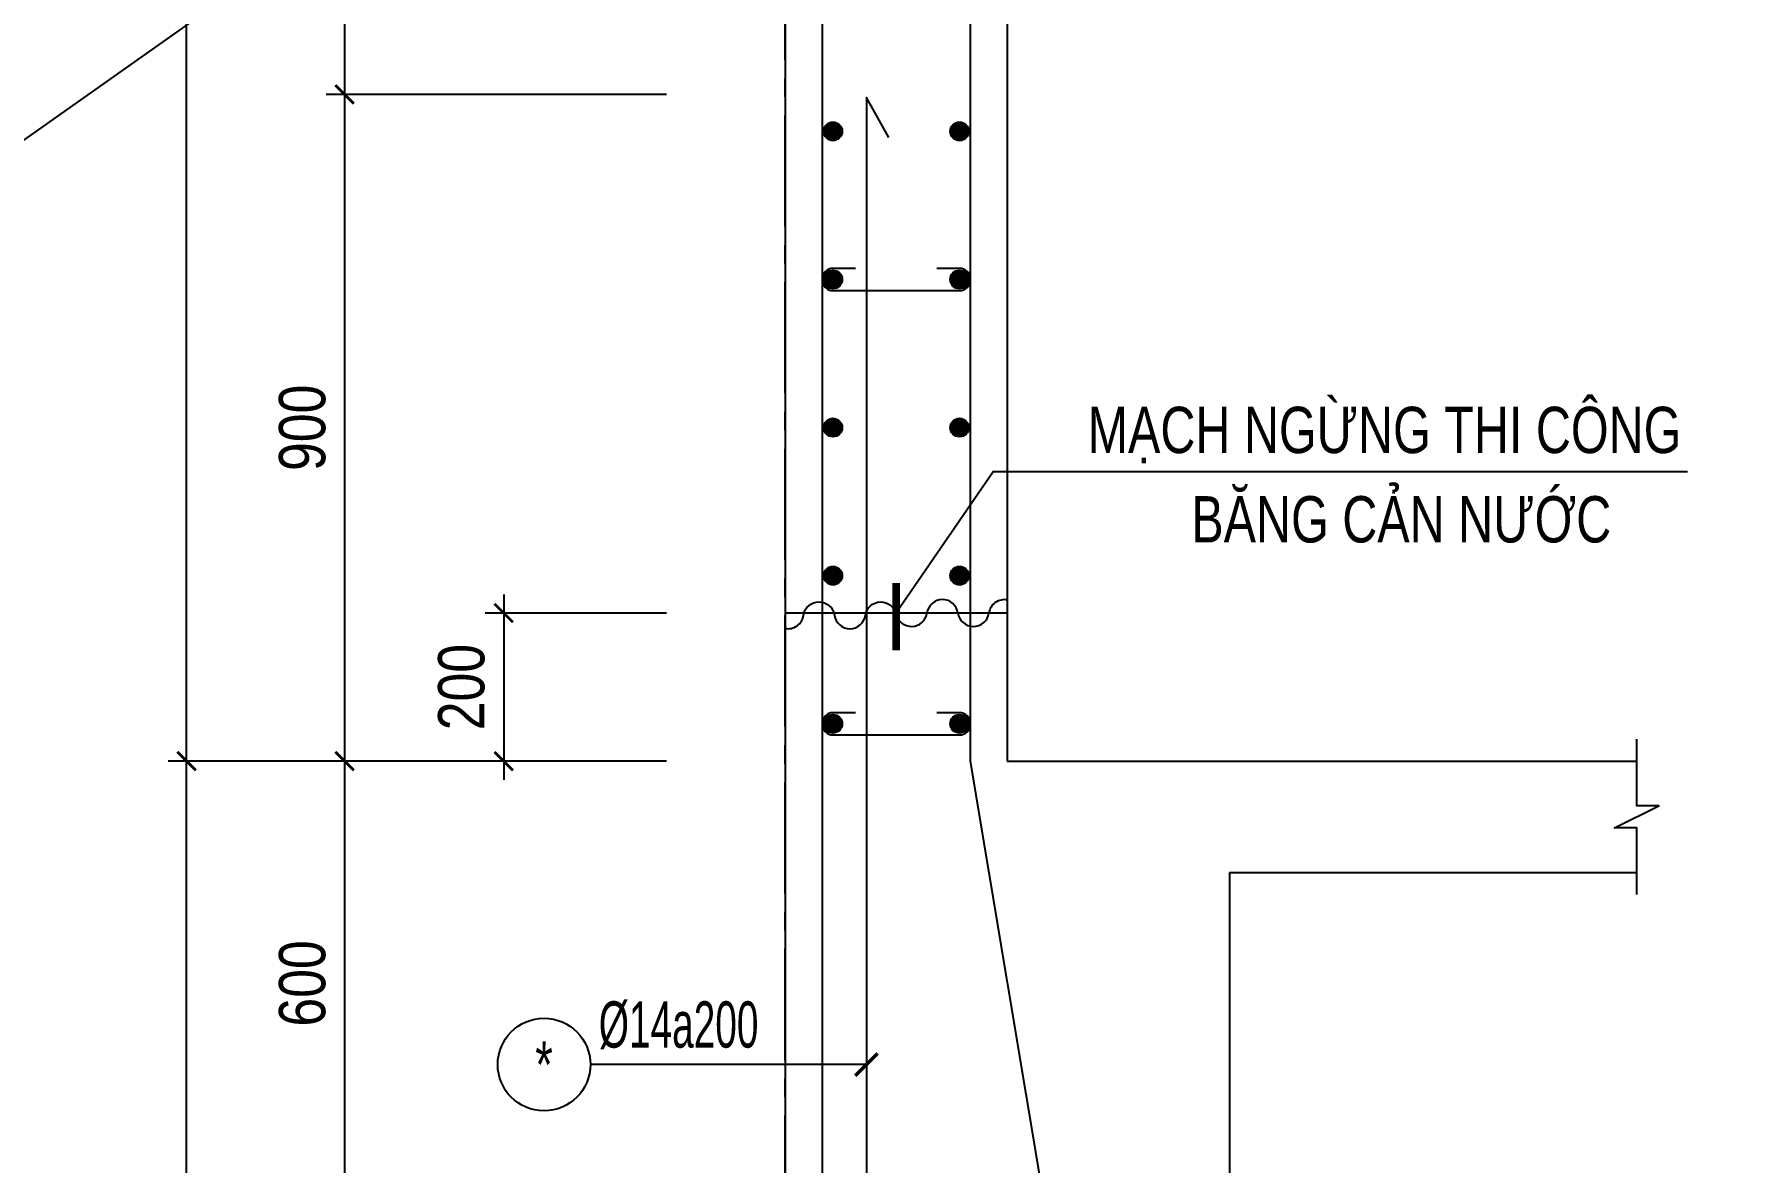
# Model space of a CAD drawing. Extents: x 71 to 2424299, y -14 to 1061502.
# Drawn here: x 1145245 to 1147555, y 530689 to 532213 of the extents above; entities that cross this region are included whole.
import ezdxf
from ezdxf.enums import TextEntityAlignment as Align

# ---------------------------------------------------------------- set-up
doc = ezdxf.new("R2010")
doc.units = 0
doc.header["$LTSCALE"] = 1000
doc.header["$MEASUREMENT"] = 0
doc.header["$PDMODE"] = 3
doc.linetypes.add('CENTER2', pattern=[1.125, 0.75, -0.125, 0.125, -0.125])
doc.layers.get('0').update_dxf_attribs({"linetype": 'CONTINUOUS'})
doc.layers.get('Defpoints').update_dxf_attribs({"linetype": 'CONTINUOUS'})
for name, color, linetype in [('CDC.01.AXIS', 160, 'CENTER2'), ('CDC.02.DIM', 1, 'CONTINUOUS'), ('CDC.03.BORDER', 3, 'CONTINUOUS'), ('CDC.05.STEEL', 4, 'CONTINUOUS'), ('CDC.06.TEXT', 2, 'CONTINUOUS'), ('CDC.11.NOTE', 8, 'CONTINUOUS'), ('CDC.14.STEELNUM', 9, 'CONTINUOUS'), ('KCS_CHI', 1, 'CONTINUOUS')]:
    doc.layers.add(name, color=color, linetype=linetype)
doc.layers.add('KCS_Plotter', color=11, linetype='CONTINUOUS', plot=False)
doc.styles.add('ARIAL', font='arial.ttf', dxfattribs={"width": 0.8})
doc.styles.add('SMTEXT', font='arial.ttf', dxfattribs={"width": 0.7})
doc.dimstyles.new('25', dxfattribs={"dimscale": 25, "dimtxt": 2.5, "dimasz": 1, "dimexe": 1, "dimexo": 0, "dimgap": 1, "dimtad": 1, "dimdec": 0, "dimdsep": 46, "dimtxsty": 'ARIAL', "dimblk": 'ARCHTICK', "dimcen": 1, "dimdle": 1, "dimclrd": 256, "dimclre": 256, "dimclrt": 2, "dimadec": 0, "dimazin": 0, "dimtfac": 0.00072, "dimtdec": 0, "dimtix": 1, "dimtmove": 2, "dimatfit": 3, "dimldrblk": 'ARCHTICK', "dimfxl": 1, "dimtolj": 1, "dimarcsym": 0})

# ---------------------------------------------------------------- blocks, each defined once
blk = doc.blocks.new('_ArchTick')
at = {"color": 0, "linetype": 'ByBlock', "const_width": 0.15}
blk.add_lwpolyline([(-0.5, -0.5), (0.5, 0.5)], dxfattribs=at)
blk = doc.blocks.new('*D233')
at = {"layer": 'CDC.02.DIM', "lineweight": -2, "transparency": 16777216}
for p, q in [((1145663.7, 534806.5), (1145663.7, 532106.5)), ((1146098.5, 534781.5), (1145638.7, 534781.5)), ((1146098.5, 532131.5), (1145638.7, 532131.5))]:
    blk.add_line(p, q, dxfattribs=at)
at = {"layer": 'Defpoints', "color": 0, "transparency": 16777216}
for p in [(1146098.5, 534781.5), (1145663.7, 532131.5), (1146098.5, 532131.5)]:
    blk.add_point(p, dxfattribs=at)
at = {"layer": 'CDC.02.DIM', "lineweight": -2, "transparency": 16777216, "xscale": 25, "yscale": 25, "zscale": 25}
for p, rotation in [((1145663.7, 534781.5), 90), ((1145663.7, 532131.5), 270)]:
    blk.add_blockref('_ArchTick', p, dxfattribs=dict(at, rotation=rotation))
at = {"layer": 'CDC.02.DIM', "color": 2, "transparency": 16777216, "insert": (1145606.8, 533456.5), "char_height": 62.5, "attachment_point": 5, "rotation": 90, "style": 'ARIAL'}
blk.add_mtext('\\A1;2650', dxfattribs=at)
blk = doc.blocks.new('*D234')
at = {"layer": 'CDC.02.DIM', "lineweight": -2, "transparency": 16777216}
for p, q in [((1145663.7, 532156.5), (1145663.7, 531206.5)), ((1146098.5, 532131.5), (1145638.7, 532131.5)), ((1146098.5, 531231.5), (1145638.7, 531231.5))]:
    blk.add_line(p, q, dxfattribs=at)
at = {"layer": 'Defpoints', "color": 0, "transparency": 16777216}
for p in [(1146098.5, 532131.5), (1145663.7, 531231.5), (1146098.5, 531231.5)]:
    blk.add_point(p, dxfattribs=at)
at = {"layer": 'CDC.02.DIM', "lineweight": -2, "transparency": 16777216, "xscale": 25, "yscale": 25, "zscale": 25}
for p, rotation in [((1145663.7, 532131.5), 90), ((1145663.7, 531231.5), 270)]:
    blk.add_blockref('_ArchTick', p, dxfattribs=dict(at, rotation=rotation))
at = {"layer": 'CDC.02.DIM', "color": 2, "transparency": 16777216, "insert": (1145606.8, 531681.5), "char_height": 62.5, "attachment_point": 5, "rotation": 90, "style": 'ARIAL'}
blk.add_mtext('\\A1;900', dxfattribs=at)
blk = doc.blocks.new('*D235')
at = {"layer": 'CDC.02.DIM', "lineweight": -2, "transparency": 16777216}
for p, q in [((1145663.7, 531256.5), (1145663.7, 530606.5)), ((1146098.5, 531231.5), (1145638.7, 531231.5)), ((1146098.5, 530631.5), (1145638.7, 530631.5))]:
    blk.add_line(p, q, dxfattribs=at)
at = {"layer": 'Defpoints', "color": 0, "transparency": 16777216}
for p in [(1146098.5, 531231.5), (1145663.7, 530631.5), (1146098.5, 530631.5)]:
    blk.add_point(p, dxfattribs=at)
at = {"layer": 'CDC.02.DIM', "lineweight": -2, "transparency": 16777216, "xscale": 25, "yscale": 25, "zscale": 25}
for p, rotation in [((1145663.7, 531231.5), 90), ((1145663.7, 530631.5), 270)]:
    blk.add_blockref('_ArchTick', p, dxfattribs=dict(at, rotation=rotation))
at = {"layer": 'CDC.02.DIM', "color": 2, "transparency": 16777216, "insert": (1145606.8, 530931.5), "char_height": 62.5, "attachment_point": 5, "rotation": 90, "style": 'ARIAL'}
blk.add_mtext('\\A1;600', dxfattribs=at)
blk = doc.blocks.new('*D240')
at = {"layer": 'CDC.02.DIM', "lineweight": -2, "transparency": 16777216}
for p, q in [((1145450.4, 527906.5), (1145450.4, 531256.5)), ((1146098.5, 531231.5), (1145425.4, 531231.5)), ((1146098.5, 527931.5), (1145425.4, 527931.5))]:
    blk.add_line(p, q, dxfattribs=at)
at = {"layer": 'Defpoints', "color": 0, "transparency": 16777216}
for p in [(1145450.4, 531231.5), (1146098.5, 531231.5), (1146098.5, 527931.5)]:
    blk.add_point(p, dxfattribs=at)
at = {"layer": 'CDC.02.DIM', "lineweight": -2, "transparency": 16777216, "xscale": 25, "yscale": 25, "zscale": 25}
for p, rotation in [((1145450.4, 531231.5), 90), ((1145450.4, 527931.5), 270)]:
    blk.add_blockref('_ArchTick', p, dxfattribs=dict(at, rotation=rotation))
at = {"layer": 'CDC.02.DIM', "color": 2, "transparency": 16777216, "insert": (1145393.5, 529581.5), "char_height": 62.5, "attachment_point": 5, "rotation": 90, "style": 'ARIAL'}
blk.add_mtext('\\A1;3300', dxfattribs=at)
blk = doc.blocks.new('*D241')
at = {"layer": 'CDC.02.DIM', "lineweight": -2, "transparency": 16777216}
for p, q in [((1145450.4, 531206.5), (1145450.4, 535406.5)), ((1146098.5, 535381.5), (1145425.4, 535381.5)), ((1146098.5, 531231.5), (1145425.4, 531231.5))]:
    blk.add_line(p, q, dxfattribs=at)
at = {"layer": 'Defpoints', "color": 0, "transparency": 16777216}
for p in [(1145450.4, 535381.5), (1146098.5, 535381.5), (1146098.5, 531231.5)]:
    blk.add_point(p, dxfattribs=at)
at = {"layer": 'CDC.02.DIM', "lineweight": -2, "transparency": 16777216, "xscale": 25, "yscale": 25, "zscale": 25}
for p, rotation in [((1145450.4, 535381.5), 90), ((1145450.4, 531231.5), 270)]:
    blk.add_blockref('_ArchTick', p, dxfattribs=dict(at, rotation=rotation))
at = {"layer": 'CDC.02.DIM', "color": 2, "transparency": 16777216, "insert": (1145393.5, 533306.5), "char_height": 62.5, "attachment_point": 5, "rotation": 90, "style": 'ARIAL'}
blk.add_mtext('\\A1;4150', dxfattribs=at)
blk = doc.blocks.new('*D1378')
at = {"layer": 'CDC.02.DIM', "lineweight": -2, "transparency": 16777216}
for p, q in [((1145878.5, 531456.5), (1145878.5, 531206.5)), ((1146098.5, 531431.5), (1145853.5, 531431.5)), ((1146098.5, 531231.5), (1145853.5, 531231.5))]:
    blk.add_line(p, q, dxfattribs=at)
at = {"layer": 'Defpoints', "color": 0, "transparency": 16777216}
for p in [(1146098.5, 531431.5), (1145878.5, 531231.5), (1146098.5, 531231.5)]:
    blk.add_point(p, dxfattribs=at)
at = {"layer": 'CDC.02.DIM', "lineweight": -2, "transparency": 16777216, "xscale": 25, "yscale": 25, "zscale": 25}
for p, rotation in [((1145878.5, 531431.5), 90), ((1145878.5, 531231.5), 270)]:
    blk.add_blockref('_ArchTick', p, dxfattribs=dict(at, rotation=rotation))
at = {"layer": 'CDC.02.DIM', "color": 2, "transparency": 16777216, "insert": (1145821.6, 531331.5), "char_height": 62.5, "attachment_point": 5, "rotation": 90, "style": 'ARIAL'}
blk.add_mtext('\\A1;200', dxfattribs=at)

msp = doc.modelspace()

# ---------------------------------------------------------------- linework, layer by layer
at = {"layer": 'CDC.01.AXIS', "ltscale": 0.2, "elevation": 0}
msp.add_lwpolyline([(1146258.38, 526778.12), (1146258.38, 535545.85)], dxfattribs=at)
at = {"layer": 'CDC.03.BORDER'}
for p, q in [((1146258.38, 535381.45), (1146258.38, 526931.45)), ((1146558.38, 534781.45), (1146558.38, 531231.45)), ((1146558.38, 531231.45), (1147408.09, 531231.45)), ((1146858.38, 531081.45), (1146858.38, 530631.45)), ((1146858.38, 531081.45), (1147408.09, 531081.45))]:
    msp.add_line(p, q, dxfattribs=at)
at = {"layer": 'CDC.05.STEEL', "elevation": 0}
for points in [[(1146508.03, 535331.45), (1146308.38, 535331.45), (1146308.38, 526981.45), (1146583.38, 526981.45)], [(1146508.38, 535265.01), (1146508.38, 531231.45), (1146608.38, 530631.45), (1146608.38, 526993.8), (1146363.48, 526993.8)], [(1146398.28, 532073.22), (1146368.16, 532127.54), (1146368.16, 532127.54), (1146368.16, 529727.54), (1146368.16, 529727.54), (1146398.28, 529781.86)], [(1146558.38, 531431.45), (1146258.38, 531431.45)]]:
    msp.add_lwpolyline(points, dxfattribs=at)
at = {"layer": 'CDC.05.STEEL', "const_width": 12.3, "elevation": 0}
for points in [[(1146322.95, 532075.51, -1), (1146322.95, 532087.81, -1)], [(1146322.95, 532075.51, -1), (1146322.95, 532087.81, -1)], [(1146322.95, 532075.51, -1), (1146322.95, 532087.81, -1)], [(1146322.95, 532075.51, -1), (1146322.95, 532087.81, -1)], [(1146322.95, 532075.51, -1), (1146322.95, 532087.81, -1)], [(1146322.95, 532075.51, -1), (1146322.95, 532087.81, -1)], [(1146322.95, 532075.51, -1), (1146322.95, 532087.81, -1)], [(1146322.95, 532075.51, -1), (1146322.95, 532087.81, -1)], [(1146322.95, 532075.51, -1), (1146322.95, 532087.81, -1)], [(1146322.95, 532075.51, -1), (1146322.95, 532087.81, -1)], [(1146322.95, 532075.51, -1), (1146322.95, 532087.81, -1)], [(1146322.95, 532075.51, -1), (1146322.95, 532087.81, -1)], [(1146322.95, 532075.51, -1), (1146322.95, 532087.81, -1)], [(1146322.95, 532075.51, -1), (1146322.95, 532087.81, -1)], [(1146322.95, 532075.51, -1), (1146322.95, 532087.81, -1)], [(1146322.95, 532075.51, -1), (1146322.95, 532087.81, -1)], [(1146322.95, 532075.51, -1), (1146322.95, 532087.81, -1)], [(1146322.95, 532075.51, -1), (1146322.95, 532087.81, -1)], [(1146322.95, 532075.51, -1), (1146322.95, 532087.81, -1)], [(1146322.95, 532075.51, -1), (1146322.95, 532087.81, -1)], [(1146322.95, 532075.51, -1), (1146322.95, 532087.81, -1)], [(1146322.95, 532075.51, -1), (1146322.95, 532087.81, -1)], [(1146322.95, 532075.51, -1), (1146322.95, 532087.81, -1)], [(1146322.95, 532075.51, -1), (1146322.95, 532087.81, -1)], [(1146493.82, 532075.51, 1), (1146493.82, 532087.81, 1)], [(1146493.82, 532075.51, 1), (1146493.82, 532087.81, 1)], [(1146493.82, 532075.51, 1), (1146493.82, 532087.81, 1)], [(1146493.82, 532075.51, 1), (1146493.82, 532087.81, 1)], [(1146493.82, 532075.51, 1), (1146493.82, 532087.81, 1)], [(1146493.82, 532075.51, 1), (1146493.82, 532087.81, 1)], [(1146493.82, 532075.51, 1), (1146493.82, 532087.81, 1)], [(1146493.82, 532075.51, 1), (1146493.82, 532087.81, 1)], [(1146493.82, 532075.51, 1), (1146493.82, 532087.81, 1)], [(1146493.82, 532075.51, 1), (1146493.82, 532087.81, 1)], [(1146493.82, 532075.51, 1), (1146493.82, 532087.81, 1)], [(1146493.82, 532075.51, 1), (1146493.82, 532087.81, 1)], [(1146493.82, 532075.51, 1), (1146493.82, 532087.81, 1)], [(1146493.82, 532075.51, 1), (1146493.82, 532087.81, 1)], [(1146493.82, 532075.51, 1), (1146493.82, 532087.81, 1)], [(1146493.82, 532075.51, 1), (1146493.82, 532087.81, 1)], [(1146493.82, 532075.51, 1), (1146493.82, 532087.81, 1)], [(1146493.82, 532075.51, 1), (1146493.82, 532087.81, 1)], [(1146493.82, 532075.51, 1), (1146493.82, 532087.81, 1)], [(1146493.82, 532075.51, 1), (1146493.82, 532087.81, 1)], [(1146493.82, 532075.51, 1), (1146493.82, 532087.81, 1)], [(1146493.82, 532075.51, 1), (1146493.82, 532087.81, 1)], [(1146493.82, 532075.51, 1), (1146493.82, 532087.81, 1)], [(1146493.82, 532075.51, 1), (1146493.82, 532087.81, 1)], [(1146322.95, 531875.59, -1), (1146322.95, 531887.9, -1)], [(1146322.95, 531875.59, -1), (1146322.95, 531887.9, -1)], [(1146322.95, 531875.59, -1), (1146322.95, 531887.9, -1)], [(1146322.95, 531875.59, -1), (1146322.95, 531887.9, -1)], [(1146322.95, 531875.59, -1), (1146322.95, 531887.9, -1)], [(1146322.95, 531875.59, -1), (1146322.95, 531887.9, -1)], [(1146322.95, 531875.59, -1), (1146322.95, 531887.9, -1)], [(1146322.95, 531875.59, -1), (1146322.95, 531887.9, -1)], [(1146322.95, 531875.59, -1), (1146322.95, 531887.9, -1)], [(1146322.95, 531875.59, -1), (1146322.95, 531887.9, -1)], [(1146322.95, 531875.59, -1), (1146322.95, 531887.9, -1)], [(1146322.95, 531875.59, -1), (1146322.95, 531887.9, -1)], [(1146322.95, 531875.59, -1), (1146322.95, 531887.9, -1)], [(1146322.95, 531875.59, -1), (1146322.95, 531887.9, -1)], [(1146322.95, 531875.59, -1), (1146322.95, 531887.9, -1)], [(1146322.95, 531875.59, -1), (1146322.95, 531887.9, -1)], [(1146322.95, 531875.59, -1), (1146322.95, 531887.9, -1)], [(1146322.95, 531875.59, -1), (1146322.95, 531887.9, -1)], [(1146322.95, 531875.59, -1), (1146322.95, 531887.9, -1)], [(1146322.95, 531875.59, -1), (1146322.95, 531887.9, -1)], [(1146322.95, 531875.59, -1), (1146322.95, 531887.9, -1)], [(1146322.95, 531875.59, -1), (1146322.95, 531887.9, -1)], [(1146322.95, 531875.59, -1), (1146322.95, 531887.9, -1)], [(1146322.95, 531875.59, -1), (1146322.95, 531887.9, -1)], [(1146493.82, 531875.59, 1), (1146493.82, 531887.9, 1)], [(1146493.82, 531875.59, 1), (1146493.82, 531887.9, 1)], [(1146493.82, 531875.59, 1), (1146493.82, 531887.9, 1)], [(1146493.82, 531875.59, 1), (1146493.82, 531887.9, 1)], [(1146493.82, 531875.59, 1), (1146493.82, 531887.9, 1)], [(1146493.82, 531875.59, 1), (1146493.82, 531887.9, 1)], [(1146493.82, 531875.59, 1), (1146493.82, 531887.9, 1)], [(1146493.82, 531875.59, 1), (1146493.82, 531887.9, 1)], [(1146493.82, 531875.59, 1), (1146493.82, 531887.9, 1)], [(1146493.82, 531875.59, 1), (1146493.82, 531887.9, 1)], [(1146493.82, 531875.59, 1), (1146493.82, 531887.9, 1)], [(1146493.82, 531875.59, 1), (1146493.82, 531887.9, 1)], [(1146493.82, 531875.59, 1), (1146493.82, 531887.9, 1)], [(1146493.82, 531875.59, 1), (1146493.82, 531887.9, 1)], [(1146493.82, 531875.59, 1), (1146493.82, 531887.9, 1)], [(1146493.82, 531875.59, 1), (1146493.82, 531887.9, 1)], [(1146493.82, 531875.59, 1), (1146493.82, 531887.9, 1)], [(1146493.82, 531875.59, 1), (1146493.82, 531887.9, 1)], [(1146493.82, 531875.59, 1), (1146493.82, 531887.9, 1)], [(1146493.82, 531875.59, 1), (1146493.82, 531887.9, 1)], [(1146493.82, 531875.59, 1), (1146493.82, 531887.9, 1)], [(1146493.82, 531875.59, 1), (1146493.82, 531887.9, 1)], [(1146493.82, 531875.59, 1), (1146493.82, 531887.9, 1)], [(1146493.82, 531875.59, 1), (1146493.82, 531887.9, 1)], [(1146322.95, 531675.68, -1), (1146322.95, 531687.98, -1)], [(1146322.95, 531675.68, -1), (1146322.95, 531687.98, -1)], [(1146322.95, 531675.68, -1), (1146322.95, 531687.98, -1)], [(1146322.95, 531675.68, -1), (1146322.95, 531687.98, -1)], [(1146322.95, 531675.68, -1), (1146322.95, 531687.98, -1)], [(1146322.95, 531675.68, -1), (1146322.95, 531687.98, -1)], [(1146322.95, 531675.68, -1), (1146322.95, 531687.98, -1)], [(1146322.95, 531675.68, -1), (1146322.95, 531687.98, -1)], [(1146322.95, 531675.68, -1), (1146322.95, 531687.98, -1)], [(1146322.95, 531675.68, -1), (1146322.95, 531687.98, -1)], [(1146322.95, 531675.68, -1), (1146322.95, 531687.98, -1)], [(1146322.95, 531675.68, -1), (1146322.95, 531687.98, -1)], [(1146322.95, 531675.68, -1), (1146322.95, 531687.98, -1)], [(1146322.95, 531675.68, -1), (1146322.95, 531687.98, -1)], [(1146322.95, 531675.68, -1), (1146322.95, 531687.98, -1)], [(1146322.95, 531675.68, -1), (1146322.95, 531687.98, -1)], [(1146322.95, 531675.68, -1), (1146322.95, 531687.98, -1)], [(1146322.95, 531675.68, -1), (1146322.95, 531687.98, -1)], [(1146322.95, 531675.68, -1), (1146322.95, 531687.98, -1)], [(1146322.95, 531675.68, -1), (1146322.95, 531687.98, -1)], [(1146322.95, 531675.68, -1), (1146322.95, 531687.98, -1)], [(1146322.95, 531675.68, -1), (1146322.95, 531687.98, -1)], [(1146322.95, 531675.68, -1), (1146322.95, 531687.98, -1)], [(1146322.95, 531675.68, -1), (1146322.95, 531687.98, -1)], [(1146493.82, 531675.68, 1), (1146493.82, 531687.98, 1)], [(1146493.82, 531675.68, 1), (1146493.82, 531687.98, 1)], [(1146493.82, 531675.68, 1), (1146493.82, 531687.98, 1)], [(1146493.82, 531675.68, 1), (1146493.82, 531687.98, 1)], [(1146493.82, 531675.68, 1), (1146493.82, 531687.98, 1)], [(1146493.82, 531675.68, 1), (1146493.82, 531687.98, 1)], [(1146493.82, 531675.68, 1), (1146493.82, 531687.98, 1)], [(1146493.82, 531675.68, 1), (1146493.82, 531687.98, 1)], [(1146493.82, 531675.68, 1), (1146493.82, 531687.98, 1)], [(1146493.82, 531675.68, 1), (1146493.82, 531687.98, 1)], [(1146493.82, 531675.68, 1), (1146493.82, 531687.98, 1)], [(1146493.82, 531675.68, 1), (1146493.82, 531687.98, 1)], [(1146493.82, 531675.68, 1), (1146493.82, 531687.98, 1)], [(1146493.82, 531675.68, 1), (1146493.82, 531687.98, 1)], [(1146493.82, 531675.68, 1), (1146493.82, 531687.98, 1)], [(1146493.82, 531675.68, 1), (1146493.82, 531687.98, 1)], [(1146493.82, 531675.68, 1), (1146493.82, 531687.98, 1)], [(1146493.82, 531675.68, 1), (1146493.82, 531687.98, 1)], [(1146493.82, 531675.68, 1), (1146493.82, 531687.98, 1)], [(1146493.82, 531675.68, 1), (1146493.82, 531687.98, 1)], [(1146493.82, 531675.68, 1), (1146493.82, 531687.98, 1)], [(1146493.82, 531675.68, 1), (1146493.82, 531687.98, 1)], [(1146493.82, 531675.68, 1), (1146493.82, 531687.98, 1)], [(1146493.82, 531675.68, 1), (1146493.82, 531687.98, 1)], [(1146322.95, 531475.76, -1), (1146322.95, 531488.06, -1)], [(1146322.95, 531475.76, -1), (1146322.95, 531488.06, -1)], [(1146322.95, 531475.76, -1), (1146322.95, 531488.06, -1)], [(1146322.95, 531475.76, -1), (1146322.95, 531488.06, -1)], [(1146322.95, 531475.76, -1), (1146322.95, 531488.06, -1)], [(1146322.95, 531475.76, -1), (1146322.95, 531488.06, -1)], [(1146322.95, 531475.76, -1), (1146322.95, 531488.06, -1)], [(1146322.95, 531475.76, -1), (1146322.95, 531488.06, -1)], [(1146322.95, 531475.76, -1), (1146322.95, 531488.06, -1)], [(1146322.95, 531475.76, -1), (1146322.95, 531488.06, -1)], [(1146322.95, 531475.76, -1), (1146322.95, 531488.06, -1)], [(1146322.95, 531475.76, -1), (1146322.95, 531488.06, -1)], [(1146322.95, 531475.76, -1), (1146322.95, 531488.06, -1)], [(1146322.95, 531475.76, -1), (1146322.95, 531488.06, -1)], [(1146322.95, 531475.76, -1), (1146322.95, 531488.06, -1)], [(1146322.95, 531475.76, -1), (1146322.95, 531488.06, -1)], [(1146322.95, 531475.76, -1), (1146322.95, 531488.06, -1)], [(1146322.95, 531475.76, -1), (1146322.95, 531488.06, -1)], [(1146322.95, 531475.76, -1), (1146322.95, 531488.06, -1)], [(1146322.95, 531475.76, -1), (1146322.95, 531488.06, -1)], [(1146322.95, 531475.76, -1), (1146322.95, 531488.06, -1)], [(1146322.95, 531475.76, -1), (1146322.95, 531488.06, -1)], [(1146322.95, 531475.76, -1), (1146322.95, 531488.06, -1)], [(1146322.95, 531475.76, -1), (1146322.95, 531488.06, -1)], [(1146493.82, 531475.76, 1), (1146493.82, 531488.06, 1)], [(1146493.82, 531475.76, 1), (1146493.82, 531488.06, 1)], [(1146493.82, 531475.76, 1), (1146493.82, 531488.06, 1)], [(1146493.82, 531475.76, 1), (1146493.82, 531488.06, 1)], [(1146493.82, 531475.76, 1), (1146493.82, 531488.06, 1)], [(1146493.82, 531475.76, 1), (1146493.82, 531488.06, 1)], [(1146493.82, 531475.76, 1), (1146493.82, 531488.06, 1)], [(1146493.82, 531475.76, 1), (1146493.82, 531488.06, 1)], [(1146493.82, 531475.76, 1), (1146493.82, 531488.06, 1)], [(1146493.82, 531475.76, 1), (1146493.82, 531488.06, 1)], [(1146493.82, 531475.76, 1), (1146493.82, 531488.06, 1)], [(1146493.82, 531475.76, 1), (1146493.82, 531488.06, 1)], [(1146493.82, 531475.76, 1), (1146493.82, 531488.06, 1)], [(1146493.82, 531475.76, 1), (1146493.82, 531488.06, 1)], [(1146493.82, 531475.76, 1), (1146493.82, 531488.06, 1)], [(1146493.82, 531475.76, 1), (1146493.82, 531488.06, 1)], [(1146493.82, 531475.76, 1), (1146493.82, 531488.06, 1)], [(1146493.82, 531475.76, 1), (1146493.82, 531488.06, 1)], [(1146493.82, 531475.76, 1), (1146493.82, 531488.06, 1)], [(1146493.82, 531475.76, 1), (1146493.82, 531488.06, 1)], [(1146493.82, 531475.76, 1), (1146493.82, 531488.06, 1)], [(1146493.82, 531475.76, 1), (1146493.82, 531488.06, 1)], [(1146493.82, 531475.76, 1), (1146493.82, 531488.06, 1)], [(1146493.82, 531475.76, 1), (1146493.82, 531488.06, 1)], [(1146322.95, 531275.84, -1), (1146322.95, 531288.15, -1)], [(1146322.95, 531275.84, -1), (1146322.95, 531288.15, -1)], [(1146322.95, 531275.84, -1), (1146322.95, 531288.15, -1)], [(1146322.95, 531275.84, -1), (1146322.95, 531288.15, -1)], [(1146322.95, 531275.84, -1), (1146322.95, 531288.15, -1)], [(1146322.95, 531275.84, -1), (1146322.95, 531288.15, -1)], [(1146322.95, 531275.84, -1), (1146322.95, 531288.15, -1)], [(1146322.95, 531275.84, -1), (1146322.95, 531288.15, -1)], [(1146322.95, 531275.84, -1), (1146322.95, 531288.15, -1)], [(1146322.95, 531275.84, -1), (1146322.95, 531288.15, -1)], [(1146322.95, 531275.84, -1), (1146322.95, 531288.15, -1)], [(1146322.95, 531275.84, -1), (1146322.95, 531288.15, -1)], [(1146322.95, 531275.84, -1), (1146322.95, 531288.15, -1)], [(1146322.95, 531275.84, -1), (1146322.95, 531288.15, -1)], [(1146322.95, 531275.84, -1), (1146322.95, 531288.15, -1)], [(1146322.95, 531275.84, -1), (1146322.95, 531288.15, -1)], [(1146322.95, 531275.84, -1), (1146322.95, 531288.15, -1)], [(1146322.95, 531275.84, -1), (1146322.95, 531288.15, -1)], [(1146322.95, 531275.84, -1), (1146322.95, 531288.15, -1)], [(1146322.95, 531275.84, -1), (1146322.95, 531288.15, -1)], [(1146322.95, 531275.84, -1), (1146322.95, 531288.15, -1)], [(1146322.95, 531275.84, -1), (1146322.95, 531288.15, -1)], [(1146322.95, 531275.84, -1), (1146322.95, 531288.15, -1)], [(1146322.95, 531275.84, -1), (1146322.95, 531288.15, -1)], [(1146493.82, 531275.84, 1), (1146493.82, 531288.15, 1)], [(1146493.82, 531275.84, 1), (1146493.82, 531288.15, 1)], [(1146493.82, 531275.84, 1), (1146493.82, 531288.15, 1)], [(1146493.82, 531275.84, 1), (1146493.82, 531288.15, 1)], [(1146493.82, 531275.84, 1), (1146493.82, 531288.15, 1)], [(1146493.82, 531275.84, 1), (1146493.82, 531288.15, 1)], [(1146493.82, 531275.84, 1), (1146493.82, 531288.15, 1)], [(1146493.82, 531275.84, 1), (1146493.82, 531288.15, 1)], [(1146493.82, 531275.84, 1), (1146493.82, 531288.15, 1)], [(1146493.82, 531275.84, 1), (1146493.82, 531288.15, 1)], [(1146493.82, 531275.84, 1), (1146493.82, 531288.15, 1)], [(1146493.82, 531275.84, 1), (1146493.82, 531288.15, 1)], [(1146493.82, 531275.84, 1), (1146493.82, 531288.15, 1)], [(1146493.82, 531275.84, 1), (1146493.82, 531288.15, 1)], [(1146493.82, 531275.84, 1), (1146493.82, 531288.15, 1)], [(1146493.82, 531275.84, 1), (1146493.82, 531288.15, 1)], [(1146493.82, 531275.84, 1), (1146493.82, 531288.15, 1)], [(1146493.82, 531275.84, 1), (1146493.82, 531288.15, 1)], [(1146493.82, 531275.84, 1), (1146493.82, 531288.15, 1)], [(1146493.82, 531275.84, 1), (1146493.82, 531288.15, 1)], [(1146493.82, 531275.84, 1), (1146493.82, 531288.15, 1)], [(1146493.82, 531275.84, 1), (1146493.82, 531288.15, 1)], [(1146493.82, 531275.84, 1), (1146493.82, 531288.15, 1)], [(1146493.82, 531275.84, 1), (1146493.82, 531288.15, 1)]]:
    msp.add_lwpolyline(points, format="xyb", close=True, dxfattribs=at)
at = {"layer": 'CDC.05.STEEL', "elevation": 0}
for points in [[(1146353.38, 531896.67), (1146323.38, 531896.67, 1), (1146323.38, 531866.67), (1146493.38, 531866.67, 1), (1146493.38, 531896.67), (1146463.38, 531896.67)], [(1146353.38, 531296.92), (1146323.38, 531296.92, 1), (1146323.38, 531266.92), (1146493.38, 531266.92, 1), (1146493.38, 531296.92), (1146463.38, 531296.92)]]:
    msp.add_lwpolyline(points, format="xyb", dxfattribs=at)
at = {"layer": 'CDC.05.STEEL'}
for centre in [(1146322.95, 532081.66), (1146322.95, 532081.66), (1146322.95, 532081.66), (1146322.95, 532081.66), (1146322.95, 532081.66), (1146322.95, 532081.66), (1146322.95, 532081.66), (1146322.95, 532081.66), (1146322.95, 532081.66), (1146322.95, 532081.66), (1146322.95, 532081.66), (1146322.95, 532081.66), (1146322.95, 532081.66), (1146322.95, 532081.66), (1146322.95, 532081.66), (1146322.95, 532081.66), (1146322.95, 532081.66), (1146322.95, 532081.66), (1146322.95, 532081.66), (1146322.95, 532081.66), (1146322.95, 532081.66), (1146322.95, 532081.66), (1146322.95, 532081.66), (1146322.95, 532081.66), (1146493.82, 532081.66), (1146493.82, 532081.66), (1146493.82, 532081.66), (1146493.82, 532081.66), (1146493.82, 532081.66), (1146493.82, 532081.66), (1146493.82, 532081.66), (1146493.82, 532081.66), (1146493.82, 532081.66), (1146493.82, 532081.66), (1146493.82, 532081.66), (1146493.82, 532081.66), (1146493.82, 532081.66), (1146493.82, 532081.66), (1146493.82, 532081.66), (1146493.82, 532081.66), (1146493.82, 532081.66), (1146493.82, 532081.66), (1146493.82, 532081.66), (1146493.82, 532081.66), (1146493.82, 532081.66), (1146493.82, 532081.66), (1146493.82, 532081.66), (1146493.82, 532081.66), (1146322.95, 531881.74), (1146322.95, 531881.74), (1146322.95, 531881.74), (1146322.95, 531881.74), (1146322.95, 531881.74), (1146322.95, 531881.74), (1146322.95, 531881.74), (1146322.95, 531881.74), (1146322.95, 531881.74), (1146322.95, 531881.74), (1146322.95, 531881.74), (1146322.95, 531881.74), (1146322.95, 531881.74), (1146322.95, 531881.74), (1146322.95, 531881.74), (1146322.95, 531881.74), (1146322.95, 531881.74), (1146322.95, 531881.74), (1146322.95, 531881.74), (1146322.95, 531881.74), (1146322.95, 531881.74), (1146322.95, 531881.74), (1146322.95, 531881.74), (1146322.95, 531881.74), (1146493.82, 531881.74), (1146493.82, 531881.74), (1146493.82, 531881.74), (1146493.82, 531881.74), (1146493.82, 531881.74), (1146493.82, 531881.74), (1146493.82, 531881.74), (1146493.82, 531881.74), (1146493.82, 531881.74), (1146493.82, 531881.74), (1146493.82, 531881.74), (1146493.82, 531881.74), (1146493.82, 531881.74), (1146493.82, 531881.74), (1146493.82, 531881.74), (1146493.82, 531881.74), (1146493.82, 531881.74), (1146493.82, 531881.74), (1146493.82, 531881.74), (1146493.82, 531881.74), (1146493.82, 531881.74), (1146493.82, 531881.74), (1146493.82, 531881.74), (1146493.82, 531881.74), (1146322.95, 531681.83), (1146322.95, 531681.83), (1146322.95, 531681.83), (1146322.95, 531681.83), (1146322.95, 531681.83), (1146322.95, 531681.83), (1146322.95, 531681.83), (1146322.95, 531681.83), (1146322.95, 531681.83), (1146322.95, 531681.83), (1146322.95, 531681.83), (1146322.95, 531681.83), (1146322.95, 531681.83), (1146322.95, 531681.83), (1146322.95, 531681.83), (1146322.95, 531681.83), (1146322.95, 531681.83), (1146322.95, 531681.83), (1146322.95, 531681.83), (1146322.95, 531681.83), (1146322.95, 531681.83), (1146322.95, 531681.83), (1146322.95, 531681.83), (1146322.95, 531681.83), (1146493.82, 531681.83), (1146493.82, 531681.83), (1146493.82, 531681.83), (1146493.82, 531681.83), (1146493.82, 531681.83), (1146493.82, 531681.83), (1146493.82, 531681.83), (1146493.82, 531681.83), (1146493.82, 531681.83), (1146493.82, 531681.83), (1146493.82, 531681.83), (1146493.82, 531681.83), (1146493.82, 531681.83), (1146493.82, 531681.83), (1146493.82, 531681.83), (1146493.82, 531681.83), (1146493.82, 531681.83), (1146493.82, 531681.83), (1146493.82, 531681.83), (1146493.82, 531681.83), (1146493.82, 531681.83), (1146493.82, 531681.83), (1146493.82, 531681.83), (1146493.82, 531681.83), (1146322.95, 531481.91), (1146322.95, 531481.91), (1146322.95, 531481.91), (1146322.95, 531481.91), (1146322.95, 531481.91), (1146322.95, 531481.91), (1146322.95, 531481.91), (1146322.95, 531481.91), (1146322.95, 531481.91), (1146322.95, 531481.91), (1146322.95, 531481.91), (1146322.95, 531481.91), (1146322.95, 531481.91), (1146322.95, 531481.91), (1146322.95, 531481.91), (1146322.95, 531481.91), (1146322.95, 531481.91), (1146322.95, 531481.91), (1146322.95, 531481.91), (1146322.95, 531481.91), (1146322.95, 531481.91), (1146322.95, 531481.91), (1146322.95, 531481.91), (1146322.95, 531481.91), (1146493.82, 531481.91), (1146493.82, 531481.91), (1146493.82, 531481.91), (1146493.82, 531481.91), (1146493.82, 531481.91), (1146493.82, 531481.91), (1146493.82, 531481.91), (1146493.82, 531481.91), (1146493.82, 531481.91), (1146493.82, 531481.91), (1146493.82, 531481.91), (1146493.82, 531481.91), (1146493.82, 531481.91), (1146493.82, 531481.91), (1146493.82, 531481.91), (1146493.82, 531481.91), (1146493.82, 531481.91), (1146493.82, 531481.91), (1146493.82, 531481.91), (1146493.82, 531481.91), (1146493.82, 531481.91), (1146493.82, 531481.91), (1146493.82, 531481.91), (1146493.82, 531481.91), (1146322.95, 531282), (1146322.95, 531282), (1146322.95, 531282), (1146322.95, 531282), (1146322.95, 531282), (1146322.95, 531282), (1146322.95, 531282), (1146322.95, 531282), (1146322.95, 531282), (1146322.95, 531282), (1146322.95, 531282), (1146322.95, 531282), (1146322.95, 531282), (1146322.95, 531282), (1146322.95, 531282), (1146322.95, 531282), (1146322.95, 531282), (1146322.95, 531282), (1146322.95, 531282), (1146322.95, 531282), (1146322.95, 531282), (1146322.95, 531282), (1146322.95, 531282), (1146322.95, 531282), (1146493.82, 531282), (1146493.82, 531282), (1146493.82, 531282), (1146493.82, 531282), (1146493.82, 531282), (1146493.82, 531282), (1146493.82, 531282), (1146493.82, 531282), (1146493.82, 531282), (1146493.82, 531282), (1146493.82, 531282), (1146493.82, 531282), (1146493.82, 531282), (1146493.82, 531282), (1146493.82, 531282), (1146493.82, 531282), (1146493.82, 531282), (1146493.82, 531282), (1146493.82, 531282), (1146493.82, 531282), (1146493.82, 531282), (1146493.82, 531282), (1146493.82, 531282), (1146493.82, 531282)]:
    msp.add_circle(centre, 12.53, dxfattribs=at)
at = {"layer": 'CDC.11.NOTE'}
msp.add_line((1146368.16, 530821.97), (1145995.49, 530821.97), dxfattribs=at)
at = {"layer": 'CDC.11.NOTE', "elevation": 0}
for points in [[(1146407.95, 531431.45), (1146539.5, 531622.43), (1147476.73, 531622.43)], [(1147408.09, 531051.45), (1147408.09, 531141.45), (1147378.09, 531141.45), (1147438.09, 531171.45), (1147408.09, 531171.45), (1147408.09, 531261.45)]]:
    msp.add_lwpolyline(points, dxfattribs=at)
msp.add_lwpolyline([(1146258.38, 531410.7, 0.4269187), (1146283.2, 531428.44, -0.8660311), (1146325, 531428.44, 0.8660311), (1146366.81, 531428.44, -0.8393568), (1146408.38, 531429.72)], format="xyb", dxfattribs=at)
at = {"layer": 'CDC.11.NOTE'}
for centre, start, end in [((1146470.86, 531428.44), 8.21283, 171.78717), ((1146554.47, 531428.44), 79.31299, 171.78717), ((1146429.06, 531434.47), 191.75258, 351.78717), ((1146512.66, 531434.47), 188.21283, 351.78717)]:
    msp.add_arc(centre, 21.12, start, end, dxfattribs=at)
at = {"layer": 'CDC.14.STEELNUM'}
msp.add_circle((1145932.99, 530821.97), 62.5, dxfattribs=at)
at = {"layer": 'KCS_CHI', "const_width": 10, "elevation": 0}
msp.add_lwpolyline([(1146408.38, 531471.93), (1146408.38, 531381.1)], dxfattribs=at)
at = {"layer": 'KCS_Plotter'}
msp.add_line((1151229.55, 536307.16), (1130204.55, 521457.16), dxfattribs=at)

# ---------------------------------------------------------------- block references
at = {"layer": 'KCS_CHI', "ltscale": 0.5, "xscale": 30, "yscale": 30, "zscale": 30, "rotation": 180}
msp.add_blockref('_ArchTick', (1146368.16, 530821.97), dxfattribs=at)

# ---------------------------------------------------------------- texts
at = {"layer": 'CDC.06.TEXT'}
for s, style, width, p in [('MẠCH NGỪNG THI CÔNG', 'SMTEXT', 0.75, (1146666.79, 531647.37)), ('BĂNG CẢN NƯỚC', 'SMTEXT', 0.75, (1146806.83, 531526.76)), ('%%C14a200', 'ARIAL', 0.6, (1146006.9, 530844.85))]:
    msp.add_text(s, height=62.5, dxfattribs=dict(at, style=style, width=width)).set_placement(p)
at = {"layer": 'CDC.14.STEELNUM', "style": 'ARIAL', "width": 0.7}
msp.add_text('*', height=62.5, dxfattribs=at).set_placement((1145932.99, 530821.97), align=Align.MIDDLE_CENTER)

# ---------------------------------------------------------------- dimensions: what is measured, and where the dimension line sits
at = {"layer": 'CDC.02.DIM'}
for base, p1, p2, picture, middle in [((1145450.39, 535381.45), (1146098.51, 531231.45), (1146098.51, 535381.45), '*D241', (1145393.48, 533306.45)), ((1145663.68, 532131.45), (1146098.51, 534781.45), (1146098.51, 532131.45), '*D233', (1145606.77, 533456.45)), ((1145663.68, 531231.45), (1146098.51, 532131.45), (1146098.51, 531231.45), '*D234', (1145606.77, 531681.45)), ((1145878.51, 531231.45), (1146098.51, 531431.45), (1146098.51, 531231.45), '*D1378', (1145821.6, 531331.45)), ((1145450.39, 531231.45), (1146098.51, 527931.45), (1146098.51, 531231.45), '*D240', (1145393.46, 529581.45)), ((1145663.68, 530631.45), (1146098.51, 531231.45), (1146098.51, 530631.45), '*D235', (1145606.77, 530931.45))]:
    dim = msp.add_linear_dim(base=base, p1=p1, p2=p2, angle=90, dimstyle='25', dxfattribs=at)
    dim.commit()
    dim.dimension.update_dxf_attribs({"geometry": picture, "text_midpoint": middle})

doc.saveas('drawing.dxf')
